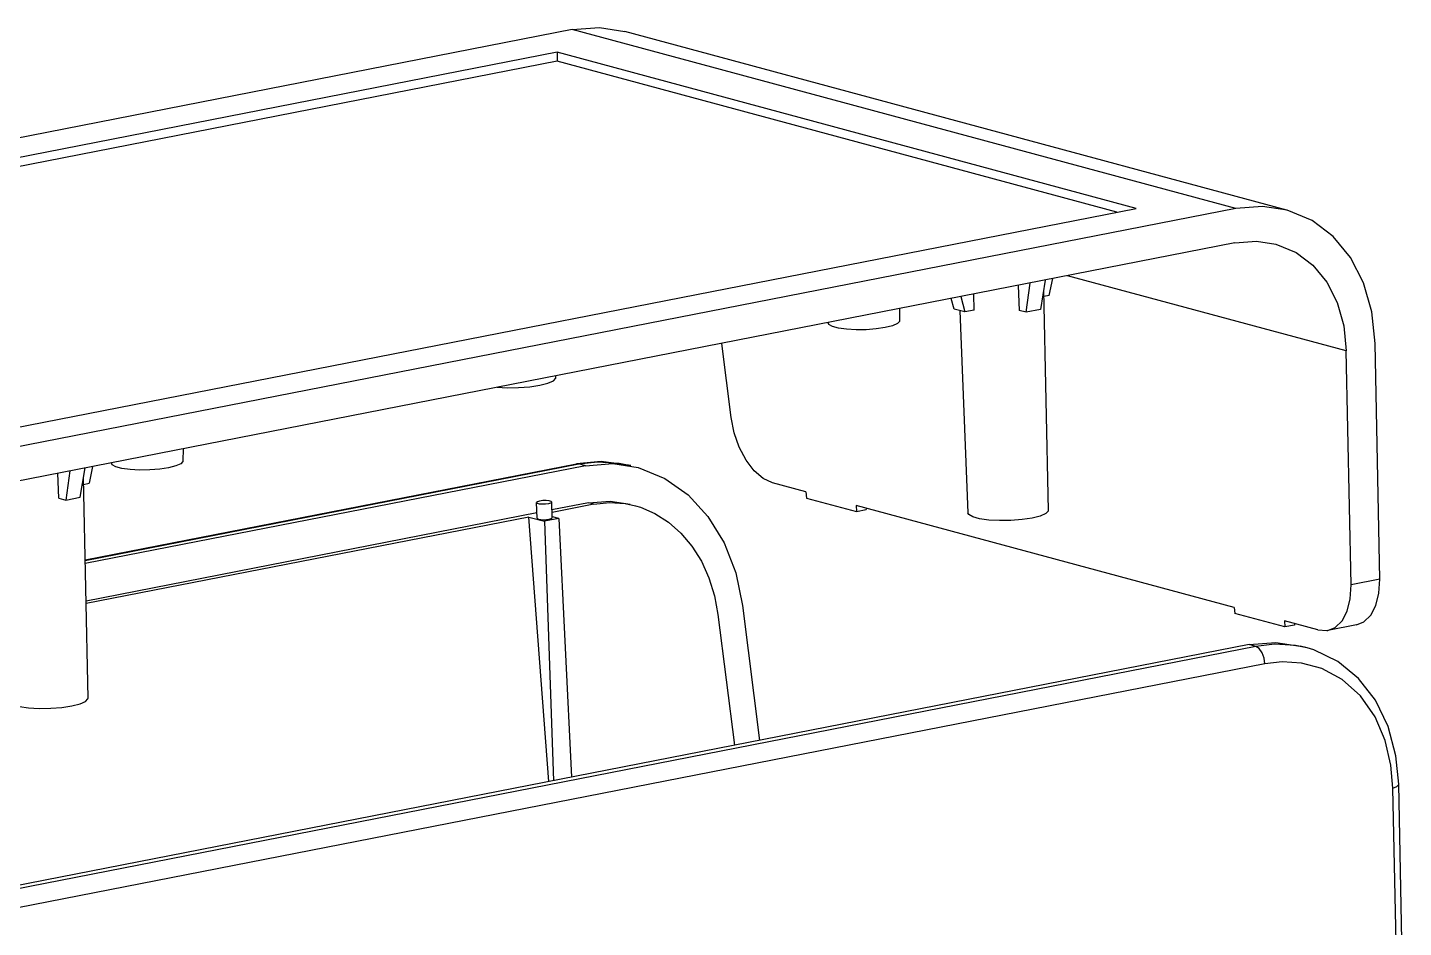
# Model space of a CAD drawing. Extents: x 38 to 404, y -350 to -88.
# Drawn here: x 203.9 to 280.8, y -307.7 to -257.4 of the extents above; entities that cross this region are included whole.
import ezdxf

# ---------------------------------------------------------------- set-up
doc = ezdxf.new("R2010")
doc.units = 0
doc.header["$LTSCALE"] = 30.734
doc.header["$MEASUREMENT"] = 0
doc.layers.get('0').update_dxf_attribs({"linetype": 'CONTINUOUS'})
doc.layers.add('02___PRT_ALL_AXES', color=7, linetype='CONTINUOUS')
doc.layers.add('06___PRT_ALL_SURFS', color=7, linetype='CONTINUOUS')

msp = doc.modelspace()

# ---------------------------------------------------------------- linework, layer by layer
at = {"color": 7, "linetype": 'Continuous'}
for p, q in [((234.378, -257.499), (163.835, -271.297)), ((271.456, -267.496), (234.378, -257.499)), ((274.321, -267.575), (237.314, -257.597)), ((233.538, -258.763), (169.401, -271.308)), ((265.89, -267.485), (233.538, -258.763)), ((233.538, -258.763), (233.544, -259.264)), ((233.544, -259.264), (170.481, -271.599)), ((264.816, -267.695), (233.544, -259.264)), ((271.456, -267.496), (200.913, -281.294)), ((201.753, -280.031), (265.89, -267.485)), ((271.41, -269.417), (200.868, -283.215)), ((261.041, -272.349), (261.234, -271.407)), ((277.637, -275.445), (262.06, -271.245)), ((259.297, -271.786), (259.355, -273.18)), ((259.744, -273.284), (259.966, -271.655)), ((260.816, -271.489), (260.544, -273.128)), ((255.718, -273.112), (255.548, -272.519)), ((256.087, -272.414), (256.316, -273.273)), ((256.836, -273.171), (256.814, -272.272)), ((252.678, -273.081), (252.674, -273.762)), ((248.675, -273.864), (248.676, -273.884)), ((243.264, -279.172), (242.739, -275.025)), ((279.507, -288.198), (279.239, -275.032)), ((277.903, -288.511), (277.637, -275.445)), ((212.636, -280.913), (212.632, -281.595)), ((206.31, -282.15), (206.088, -283.779)), ((206.888, -283.623), (207.16, -281.984)), ((207.163, -287.121), (234.613, -281.751)), ((207.163, -287.151), (234.743, -281.757)), ((235.121, -281.859), (207.167, -287.327)), ((207.578, -281.902), (207.385, -282.844)), ((208.633, -281.696), (208.634, -281.717)), ((236.003, -281.623), (234.613, -281.751)), ((234.613, -281.751), (234.743, -281.757)), ((234.743, -281.757), (235.799, -281.637)), ((235.121, -281.859), (234.743, -281.757)), ((235.121, -281.859), (236.644, -281.741)), ((237.66, -281.853), (236.003, -281.623)), ((236.644, -281.741), (238.057, -281.957)), ((205.699, -283.675), (205.641, -282.281)), ((247.444, -283.324), (245.579, -282.821)), ((247.444, -283.324), (247.477, -283.664)), ((235.293, -283.935), (233.251, -284.334)), ((235.594, -284.016), (233.256, -284.473)), ((235.594, -284.016), (235.293, -283.935)), ((271.37, -289.775), (250.255, -284.082)), ((250.255, -284.082), (250.273, -284.418)), ((250.811, -284.232), (250.809, -284.314)), ((232.406, -284.5), (207.212, -289.427)), ((231.956, -284.727), (207.215, -289.567)), ((231.956, -284.727), (232.838, -284.965)), ((233.077, -299.508), (231.956, -284.727)), ((233.639, -284.809), (232.838, -284.965)), ((232.838, -284.965), (233.327, -299.459)), ((233.639, -284.809), (233.279, -284.712)), ((233.639, -284.809), (234.335, -299.262)), ((279.507, -288.198), (277.903, -288.511)), ((243.896, -289.662), (244.851, -297.205)), ((271.37, -289.775), (271.403, -290.115)), ((242.526, -290.18), (243.45, -297.479)), ((274.181, -290.533), (274.199, -290.869)), ((276.047, -291.036), (274.181, -290.533)), ((274.737, -290.683), (274.735, -290.764)), ((278.212, -290.748), (276.608, -291.062)), ((272.199, -291.856), (201.657, -305.654)), ((272.578, -291.958), (202.035, -305.756)), ((272.578, -291.958), (272.199, -291.856)), ((275.432, -292.034), (274.805, -291.903)), ((275.447, -292.038), (275.064, -291.935)), ((273.08, -292.934), (202.538, -306.732)), ((280.83, -312.838), (280.562, -299.654)), ((280.509, -313.051), (280.241, -299.867))]:
    msp.add_line(p, q, dxfattribs=at)
for points in [[(234.378, -257.499), (235.9, -257.381), (237.314, -257.597)], [(274.322, -267.575), (272.959, -267.373), (271.456, -267.496)], [(279.239, -275.032), (279.058, -273.272), (278.595, -271.65), (277.867, -270.226), (276.9, -269.049), (275.731, -268.163), (274.322, -267.575)], [(271.41, -269.417), (272.613, -269.318), (273.703, -269.48)], [(273.703, -269.48), (274.831, -269.95), (275.766, -270.659), (276.539, -271.6), (277.122, -272.739), (277.492, -274.037), (277.637, -275.445)], [(251.871, -274.142), (251.372, -274.217), (250.814, -274.261), (250.249, -274.268), (249.713, -274.239), (249.261, -274.176), (248.919, -274.084), (248.722, -273.971), (248.677, -273.884)], [(252.674, -273.763), (252.669, -273.795), (252.548, -273.921), (252.274, -274.041), (251.871, -274.142)], [(245.579, -282.821), (245.059, -282.581), (244.556, -282.149), (244.099, -281.553), (243.717, -280.827), (243.433, -280.017), (243.264, -279.172)], [(211.83, -281.975), (211.33, -282.05), (210.772, -282.093), (210.208, -282.1), (209.672, -282.071), (209.22, -282.008), (208.877, -281.916), (208.68, -281.803), (208.635, -281.716)], [(212.632, -281.595), (212.627, -281.627), (212.506, -281.754), (212.232, -281.873), (211.83, -281.975)], [(235.799, -281.637), (237.008, -281.712), (237.661, -281.85)], [(238.057, -281.957), (239.562, -282.57), (240.853, -283.49), (241.968, -284.706), (242.868, -286.177), (243.519, -287.849), (243.896, -289.662)], [(235.293, -283.935), (236.496, -283.841), (237.613, -284.013)], [(235.594, -284.016), (236.469, -283.92), (237.34, -283.974), (237.913, -284.094)], [(237.913, -284.094), (238.191, -284.177), (239.003, -284.524), (239.764, -285.011), (240.458, -285.626), (241.074, -286.361), (241.598, -287.201), (242.02, -288.131), (242.331, -289.13), (242.526, -290.18)], [(278.212, -290.748), (278.614, -290.585), (278.999, -290.216), (279.286, -289.671), (279.459, -288.985), (279.507, -288.198)], [(276.609, -291.062), (277.01, -290.899), (277.395, -290.53), (277.682, -289.985), (277.856, -289.298), (277.903, -288.511)], [(276.047, -291.036), (276.551, -291.071), (276.609, -291.062)], [(272.199, -291.856), (273.703, -291.733), (275.065, -291.935)], [(274.805, -291.903), (273.625, -291.836), (272.578, -291.958)], [(273.08, -292.934), (273.047, -292.609), (272.938, -292.306), (272.772, -292.076), (272.578, -291.958)], [(280.562, -299.654), (280.412, -298.069), (279.973, -296.422), (279.267, -294.965), (278.318, -293.742), (277.158, -292.794), (275.829, -292.155), (275.448, -292.038)], [(280.241, -299.867), (280.132, -298.585), (279.813, -297.22), (279.246, -295.893), (278.426, -294.716), (277.401, -293.795), (276.271, -293.189), (275.127, -292.883), (274.043, -292.821), (273.08, -292.934)], [(280.241, -299.867), (280.45, -299.789), (280.554, -299.692), (280.562, -299.654)]]:
    msp.add_lwpolyline(points, dxfattribs=at)
at = {"layer": '02___PRT_ALL_AXES', "color": 7, "linetype": 'Continuous'}
for p, q in [((232.415, -284.792), (232.388, -283.915)), ((233.264, -284.767), (233.238, -283.89))]:
    msp.add_line(p, q, dxfattribs=at)
for points in [[(232.559, -283.834), (232.436, -283.87), (232.388, -283.915)], [(232.388, -283.915), (232.424, -283.952), (232.538, -283.983), (232.705, -283.997), (232.894, -283.993), (233.067, -283.971)], [(233.238, -283.89), (233.201, -283.853), (233.088, -283.822), (232.92, -283.808), (232.732, -283.812), (232.559, -283.834)], [(233.067, -283.971), (233.19, -283.935), (233.238, -283.89)], [(232.415, -284.792), (232.428, -284.815), (232.499, -284.846), (232.622, -284.867), (232.779, -284.875), (232.944, -284.868), (233.094, -284.848)], [(233.094, -284.848), (233.205, -284.817), (233.26, -284.781), (233.264, -284.767)]]:
    msp.add_lwpolyline(points, dxfattribs=at)
at = {"layer": '06___PRT_ALL_SURFS', "color": 7, "linetype": 'Continuous'}
for p, q in [((260.72, -272.065), (260.985, -284.355)), ((261.041, -272.349), (260.728, -272.41)), ((256.316, -273.273), (255.718, -273.112)), ((256.042, -273.199), (256.487, -284.493)), ((256.836, -273.171), (256.316, -273.273)), ((259.744, -273.284), (259.355, -273.18)), ((260.544, -273.128), (259.744, -273.284)), ((233.471, -276.937), (233.469, -276.838)), ((207.329, -294.85), (207.064, -282.56)), ((207.072, -282.905), (207.385, -282.844)), ((205.699, -283.675), (206.088, -283.779)), ((206.088, -283.779), (206.888, -283.623)), ((247.477, -283.664), (250.273, -284.418)), ((250.273, -284.418), (250.809, -284.314)), ((274.199, -290.869), (271.403, -290.115)), ((274.735, -290.764), (274.199, -290.869))]:
    msp.add_line(p, q, dxfattribs=at)
for points in [[(230.193, -277.479), (230.741, -277.508), (231.38, -277.5), (232.005, -277.452), (232.568, -277.367)], [(232.568, -277.367), (233.021, -277.253), (233.328, -277.119), (233.465, -276.976), (233.471, -276.937)], [(260.985, -284.356), (260.98, -284.394), (260.843, -284.538), (260.535, -284.672), (260.082, -284.786)], [(260.082, -284.786), (259.52, -284.87), (258.894, -284.919), (258.256, -284.927), (257.656, -284.894), (257.144, -284.824), (256.761, -284.72), (256.538, -284.593), (256.488, -284.492)], [(202.832, -294.988), (202.882, -295.088), (203.105, -295.215), (203.488, -295.319), (204, -295.389), (204.6, -295.422), (205.238, -295.414), (205.864, -295.366), (206.426, -295.281)], [(206.426, -295.281), (206.879, -295.167), (207.187, -295.033), (207.323, -294.889), (207.329, -294.851)]]:
    msp.add_lwpolyline(points, dxfattribs=at)

doc.saveas('drawing.dxf')
